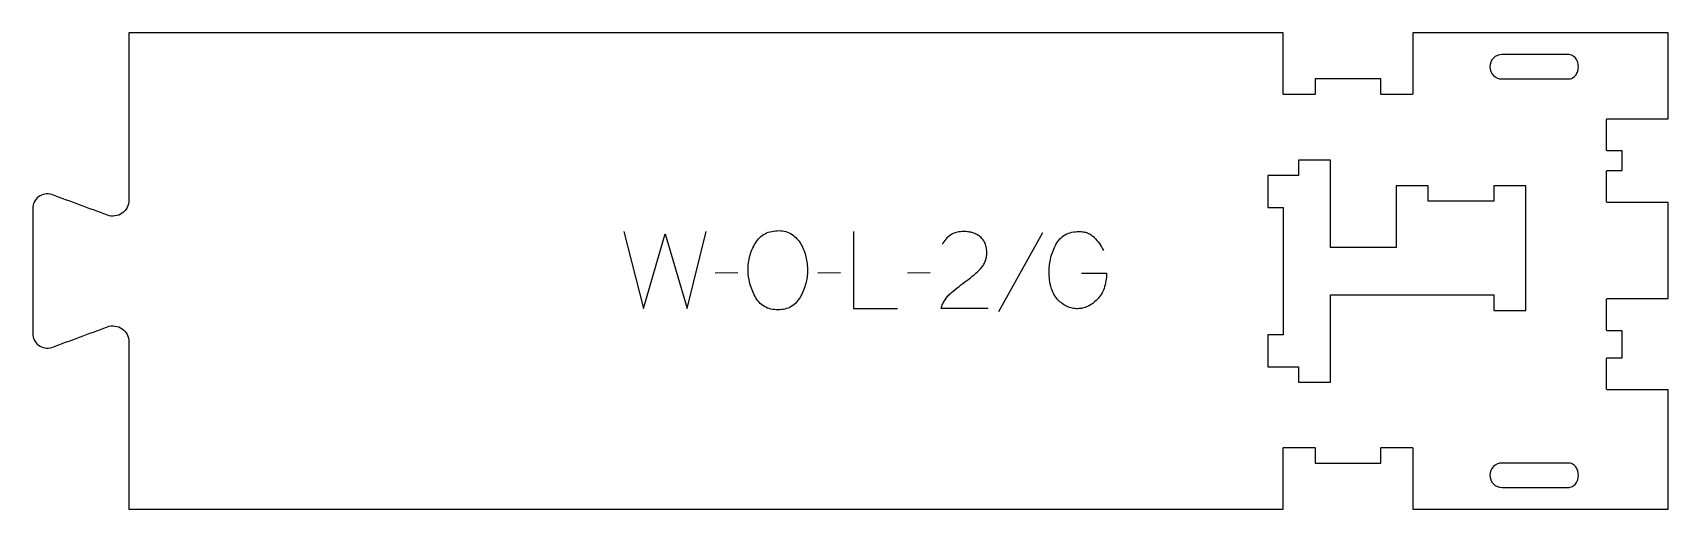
# Model space of a CAD drawing. Extents: x 0 to 637, y 0 to 186.
import ezdxf

# ---------------------------------------------------------------- set-up
doc = ezdxf.new("R2010")
doc.units = 0
for name, color, linetype in [('1_ANYTOOL_1MMDEEP_LABELS_S', 2, 'CONTINUOUS'), ('3_ANYTOOL_CUTTHROUGH_INSID', 4, 'CONTINUOUS'), ('4_ANYTOOL_CUTTHROUGH_OUTSI', 5, 'CONTINUOUS')]:
    doc.layers.add(name, color=color, linetype=linetype)

msp = doc.modelspace()

# ---------------------------------------------------------------- linework, layer by layer
at = {"layer": '1_ANYTOOL_1MMDEEP_LABELS_S'}
for p, q in [((393.275123, 107.64496), (376.089409, 76.873531)), ((274.560837, 92.002103), (265.775123, 91.916389)), ((314.589409, 92.002103), (305.803694, 91.916389)), ((349.475123, 92.002103), (340.689409, 91.916389))]:
    msp.add_line(p, q, dxfattribs=at)
msp.add_lwpolyline([(290.632266, 108.459246, -0.064784), (293.306221, 108.111325, -0.088904), (295.732266, 106.980674, -0.05419), (297.65483, 105.288544, -0.051179), (299.182266, 103.230674, -0.041653), (300.364465, 100.801902, -0.036749), (301.153694, 98.216389, -0.024892), (301.611474, 95.597126, -0.030823), (301.775123, 92.94496, -0.034269), (301.598603, 90.372463, -0.031918), (301.084052, 87.84496, -0.031725), (300.195865, 85.235563, -0.026303), (299.010837, 82.74496, -0.058719), (297.487057, 80.583213, -0.077745), (295.448337, 78.91996, -0.077243), (292.961349, 77.941123, -0.055252), (290.289409, 77.64496, -0.054051), (287.535484, 77.943539, -0.077615), (284.969766, 78.941389, -0.078558), (282.894693, 80.628462, -0.060481), (281.353694, 82.830674, -0.02629), (280.167034, 85.369894, -0.031299), (279.28048, 88.027103, -0.031469), (278.765442, 90.613919, -0.033416), (278.589409, 93.24496, -0.032847), (278.768087, 95.961909, -0.035049), (279.312623, 98.628889, -0.03503), (280.228597, 101.205928, -0.032231), (281.482266, 103.637817, -0.062518), (283.104155, 105.704912, -0.074052), (285.216194, 107.253889, -0.072322), (287.843048, 108.18478, -0.049083)], format="xyb", close=True, dxfattribs=at)
for points in [[(230.203694, 108.116389), (237.91798, 78.116389), (246.360837, 107.216389), (254.846552, 78.116389), (262.346552, 108.116389)], [(319.732266, 108.116389), (319.732266, 78.116389), (336.832266, 78.116389)]]:
    msp.add_lwpolyline(points, dxfattribs=at)
for points in [[(372.060837, 78.159246), (353.760837, 78.202103, -0.034491), (354.423615, 79.949435, -0.037732), (355.33048, 81.58246, -0.037744), (356.469775, 83.057096, -0.03482), (357.810837, 84.352103, -0.00859), (360.770062, 86.750686, -0.008791), (363.810837, 89.04496, 0.020588), (366.630126, 91.278403, 0.025206), (369.232266, 93.759246, 0.046908), (370.252861, 95.060488, 0.051091), (371.000123, 96.534246, 0.050722), (371.448856, 98.18242, 0.041139), (371.589409, 99.887817, 0.039396), (371.446764, 101.695403, 0.058519), (370.957266, 103.434246, 0.060358), (370.166708, 104.841362, 0.061397), (369.060837, 106.016389, 0.048006), (367.70488, 106.938348, 0.045901), (366.200123, 107.591389, 0.045216), (364.460062, 107.993948, 0.034258), (362.675123, 108.116389, 0.055622), (360.040552, 107.822401, 0.079896), (357.596552, 106.841389, 0.080617), (355.627164, 105.175689, 0.060287), (354.189409, 103.016389)], [(408.489409, 91.916389), (418.260837, 91.873531, -0.031732), (417.992727, 88.86613, -0.048764), (417.248337, 85.948531, -0.050291), (416.138625, 83.638024, -0.060119), (414.553694, 81.630674, -0.036578), (412.821675, 80.144258, -0.050793), (410.862623, 78.984246, -0.051881), (408.909606, 78.316501, -0.053919), (406.860837, 78.073531, -0.055881), (404.82569, 78.280476, -0.055271), (402.885837, 78.930674, -0.05403), (400.959861, 80.089868, -0.038531), (399.275123, 81.587817, -0.067281), (397.72741, 83.698831, -0.049165), (396.703694, 86.11996, -0.047412), (396.030768, 89.323879, -0.028075), (395.846552, 92.602103, -0.03109), (396.014078, 95.293683, -0.031496), (396.516194, 97.943174, -0.031425), (397.367067, 100.571419, -0.02824), (398.525123, 103.080674, -0.064555), (400.053926, 105.232199, -0.078906), (402.119766, 106.85746, -0.076878), (404.743367, 107.83201, -0.050594), (407.546552, 108.116389, -0.039946), (409.206113, 107.983592, -0.052714), (410.809052, 107.548531, -0.053511), (412.192249, 106.833197, -0.05153), (413.396552, 105.84496, -0.040443), (415.436775, 103.421818, -0.04035), (417.060837, 100.702103)]]:
    msp.add_lwpolyline(points, format="xyb", dxfattribs=at)
at = {"layer": '3_ANYTOOL_CUTTHROUGH_INSID'}
for points in [[(572.250179, 177, 0.414214), (567.500179, 172.25, 0.414214), (572.250179, 167.5), (597.990527, 167.5, 0.12263), (599.645618, 167.912125, 0.106401), (600.959794, 169.019238, 0.09127), (601.746842, 170.543392, 0.148392), (601.746842, 173.956608, 0.09127), (600.959794, 175.480762, 0.106401), (599.645618, 176.587875, 0.12263), (597.990527, 177)], [(572.250179, 8.5), (597.990527, 8.5, 0.12263), (599.645618, 8.912125, 0.106401), (600.959794, 10.019238, 0.09127), (601.746842, 11.543392, 0.148392), (601.746842, 14.956608, 0.09127), (600.959794, 16.480762, 0.106401), (599.645618, 17.587875, 0.12263), (597.990527, 18), (572.250179, 18, 0.414214), (567.500179, 13.25, 0.414214)]]:
    msp.add_lwpolyline(points, format="xyb", close=True, dxfattribs=at)
msp.add_lwpolyline([(581.250149, 125.911491), (569.000149, 125.911491), (569.000149, 119.911491), (543.500149, 119.911491), (543.500149, 125.911491), (531.000149, 125.911491), (531.000149, 101.911491), (505.500149, 101.911491), (505.500149, 135.955745), (493.000149, 135.955745), (493.000149, 129.955745), (487.250149, 129.955747), (481.000179, 129.955747), (481.000179, 117.455747), (487.000179, 117.455747), (487.000179, 67.955747), (481.000179, 67.955747), (481.000179, 55.455747), (487.250178, 55.455747), (493.000149, 55.455745), (493.000149, 49.455745), (505.500149, 49.455745), (505.500149, 83.411491), (569.000149, 83.411491), (569.000149, 77.411491), (581.500149, 77.411491), (581.500149, 125.911491)], close=True, dxfattribs=at)
at = {"layer": '4_ANYTOOL_CUTTHROUGH_OUTSI'}
msp.add_lwpolyline([(37.500179, 120.36264, -0.522094), (29.084372, 114.499895, 0.000005), (7.387383, 122.514894, 0.236338), (2.317649, 121.615874, 0.237079), (0, 117.002691), (0.000456, 68.496607, 0.237079), (2.318105, 63.883421, 0.237101), (7.40248, 62.989333, -0.000005), (29.084274, 70.999663, -0.522099), (37.500179, 65.136954), (37.500179, 0), (187.250179, 0), (487.000179, 0), (487.000179, 23.75, -0.414214), (487.250179, 24), (499.250179, 24, -0.414214), (499.500179, 23.75), (499.500179, 18), (525.000179, 18), (525.000179, 23.75, -0.414214), (525.250179, 24), (537.250179, 24, -0.414214), (537.500179, 23.75), (537.500179, 0), (637.000179, 0), (637.000179, 46.5), (613.250179, 46.5, -0.414214), (613.000179, 46.75), (613.000179, 58.75, -0.414214), (613.250179, 59), (619.000179, 59), (619.000179, 69.5), (613.250179, 69.5, -0.414214), (613.000179, 69.75), (613.000179, 81.75, -0.414214), (613.250179, 82), (637.000179, 82), (637.000179, 119.411), (613.250179, 119.411, -0.414214), (613.000179, 119.661), (613.000179, 131.661, -0.414214), (613.250179, 131.911), (619.000179, 131.911), (619.000179, 139.5), (613.250179, 139.5, -0.414214), (613.000179, 139.75), (613.000179, 151.75, -0.414214), (613.250179, 152), (637.000179, 152), (637.000179, 185.5), (537.500179, 185.5), (537.500179, 161.75, -0.414214), (537.250179, 161.5), (525.250179, 161.5, -0.414214), (525.000179, 161.75), (525.000179, 167.5), (499.500179, 167.5), (499.500179, 161.75, -0.414214), (499.250179, 161.5), (487.250179, 161.5, -0.414214), (487.000179, 161.75), (487.000179, 185.5), (187.250179, 185.5), (37.500179, 185.5)], format="xyb", close=True, dxfattribs=at)

doc.saveas('drawing.dxf')
